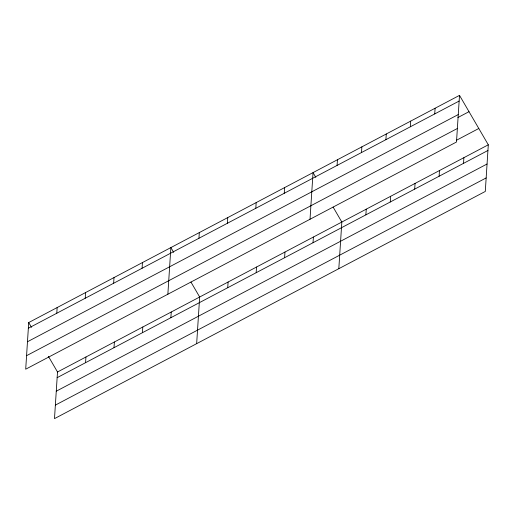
<?xml version="1.0" encoding="UTF-8"?>
<svg xmlns="http://www.w3.org/2000/svg" width="514" height="514" viewBox="0 0 514 514"><rect width="100%" height="100%" fill="white"/><g stroke="black" fill="none" stroke-linecap="round" stroke-linejoin="round"><path stroke-width="0.77" d="M28.713 322.554L25.7 369.2L456.49 142.012L459.51 95.366L28.713 322.554L31.489 327.315M56.778 313.244L57.15 307.558M48.406 356.356L57.51 371.988L54.49 418.634L485.287 191.446L488.3 144.8L459.51 95.366M85.215 298.248L85.581 292.562M85.575 362.678L85.941 356.999M113.645 283.253L114.012 277.573M114.005 347.689L114.371 342.003M142.076 268.263L142.442 262.577M142.436 332.693L142.808 327.007M167.86 294.226L170.879 247.581L173.648 252.342M170.873 317.697L171.239 312.011M198.944 238.271L199.31 232.585M196.656 343.66L199.67 297.021L190.957 282.064M227.374 223.275L227.741 217.595M227.734 287.712L228.1 282.025M255.805 208.286L256.171 202.6M256.165 272.716L256.537 267.029M284.236 193.29L284.608 187.604M284.602 257.72L284.968 252.033M310.019 219.253L313.039 172.608L315.808 177.369M313.032 242.724L313.399 237.038M337.081 165.418L337.447 159.738M338.816 268.687L341.829 222.048L333.123 207.091M361.496 152.549L361.862 146.863M365.878 214.858L366.244 209.172M385.905 139.673L386.271 133.987M390.287 201.983L390.653 196.297M410.32 126.797L410.686 121.111M414.695 189.107L415.068 183.427M434.728 113.922L435.095 108.242M439.11 176.238L439.476 170.552M463.519 163.362L463.891 157.676M28.347 328.24L459.137 101.052M27.473 341.752L458.263 114.564M457.852 117.565L469.006 111.679M26.574 355.682L457.364 128.494M456.477 140.258L478.797 128.487M57.51 371.988L488.3 144.8M57.144 377.674L487.934 150.486M56.27 391.193L487.06 164.005M55.364 405.116L486.16 177.928"/></g></svg>
